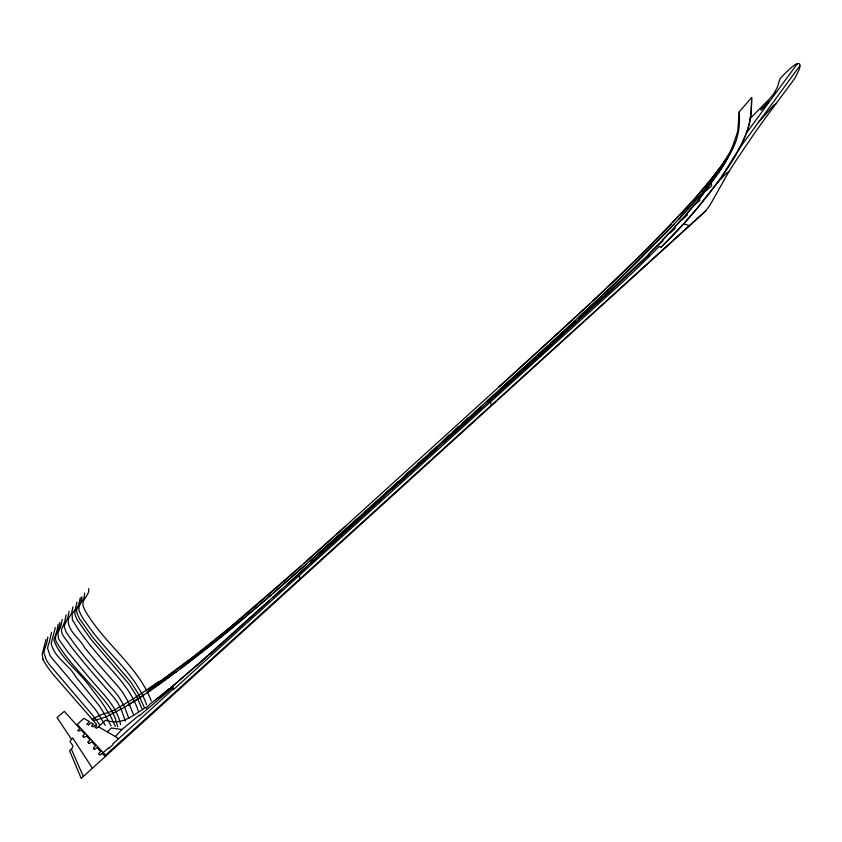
<?xml version="1.0" encoding="UTF-8"?>
<svg xmlns="http://www.w3.org/2000/svg" width="842" height="842" viewBox="0 0 842 842"><rect width="100%" height="100%" fill="white"/><g stroke="black" fill="none" stroke-linecap="round" stroke-linejoin="round"><path stroke-width="1.26" d="M83.337 776.492L71.433 749.306L70.391 749.843L69.602 750.748L81.211 778.418L704.417 212.258A11.935 3.157 -45 0 0 705.607 210.932L705.754 210.774A11.409 3.021 -45 0 0 706.796 209.49L709.753 205.406A16.124 4.273 -45 0 0 710.301 204.574L728.919 171.631A215.573 57.109 -45 0 1 736.792 159.37L751.348 137.877A314.929 83.421 -45 0 1 767.02 115.817L794.059 79.411A45.142 11.956 -45 0 0 795.922 76.233L798.942 70.065A21.471 5.694 -45 0 0 799.226 69.297L799.363 68.876A38.122 10.104 -45 0 0 799.805 66.844L799.9 65.402A27.839 7.378 -45 0 0 799.784 64.508L799.605 64.087A13.083 3.463 -45 0 0 798.595 63.571L797.342 63.708A9.788 2.589 -45 0 0 791.901 67.055L788.512 70.118A45.531 12.062 -45 0 0 785.797 72.707A38.543 10.209 -45 0 0 783.102 75.412L781.281 77.348A3.8 1.01 -45 0 0 780.092 78.99A12.704 3.368 -45 0 0 779.366 80.611L778.408 84.021A41.805 11.072 -45 0 1 777.945 85.431A49.657 13.156 -45 0 1 776.619 88.61L775.229 91.304M47.826 637.068L46.963 642.288L44.005 651.171M51.572 632.342L48.952 643.351A272.829 47.657 47.8 0 1 48.341 644.625L47.573 648.298L49.794 654.96A9.662 1.684 47.8 0 0 51.888 658.128L94.736 708.68A30.838 5.389 47.8 0 1 98.451 714.005L105.334 725.372M55.351 627.637L51.173 643.362A60.361 10.546 47.8 0 0 51.625 645.225C55.33 658.139 69.644 665.475 75.706 676.768L98.514 704.807A43.468 7.589 47.8 0 1 100.619 707.827L105.766 716.153A128.205 22.397 47.8 0 1 107.081 718.51L111.091 725.983M59.814 622.28C60.571 629.753 51.772 636.426 57.372 643.53C69.623 663.738 87.273 679.883 102.271 697.965A30.48 5.326 47.8 0 1 110.723 709.174M46.015 639.51L42.184 654.287L42.942 659.023M66.108 614.849L64.708 621.775L61.445 629.742A85.631 14.956 47.8 0 0 61.603 631.563L62.076 633.342A18.861 3.294 47.8 0 0 64.013 636.994L72.865 648.94A136.109 23.776 47.8 0 0 79.085 656.697A156.149 27.27 47.8 0 0 83.653 662.275L91.189 671.232A134.457 23.481 47.8 0 0 96.662 677.568L113.175 696.639A22.881 3.999 47.8 0 1 115.617 699.797L116.07 700.397A20.061 3.505 47.8 0 1 117.575 702.565L121.09 709.017L125.342 721.078M69.065 611.376L68.023 616.986L64.255 626.132A86.368 15.082 47.8 0 0 64.308 626.911L66.36 632.531L75.043 644.698A110.955 19.377 47.8 0 0 97.062 671.527L114.838 691.777A23.997 4.189 47.8 0 1 119.375 697.723L124.163 706.049L128.921 718.468M58.245 624.143L56.961 630.953L53.92 639.531A58.635 10.241 47.8 0 0 54.33 641.541C62.182 660.286 80.79 672.674 91.978 689.503A69.36 12.114 47.8 0 1 104.713 706.764L110.923 716.984L115.396 726.414M62.192 619.512L60.834 626.48L57.888 633.11L58.666 639.194L67.592 651.708L87.673 675.873A212.815 37.174 47.8 0 0 93.273 682.388C104.145 695.113 117.238 707.427 120.553 724.562M77.011 602.156L75.422 608.808L72.454 613.513A102.556 17.914 47.8 0 0 72.107 614.365L72.412 619.859L78.432 629.637A76.296 13.325 47.8 0 0 91.61 646.951L98.43 655.118A85.189 14.882 47.8 0 0 103.787 661.265C117.438 676.294 132.141 691.524 138.383 711.374M73.033 606.766L71.496 613.513L68.644 618.333A103.892 18.145 47.8 0 0 68.307 619.196C66.971 630.584 79.79 638.373 84.505 647.477A89.073 15.556 47.8 0 0 100.209 666.222L118.048 686.493A27.344 4.778 47.8 0 1 122.753 692.608L128.11 701.481L133.678 714.953M80.316 597.599L78.78 604.64L74.728 611.987L75.254 615.534L77.338 620.091L91.157 639.531L129.331 684.493L136.12 695.303L141.972 708.732M82 596.778L80.579 602.693L76.517 609.861L77.085 613.523L79.653 619.038L92.441 636.941L130.731 681.925L137.92 693.166L144.087 707.133M84.495 593.105C85.674 600.062 77.085 604.072 79.169 610.65A40.711 7.115 47.8 0 0 83.937 619.838L93.473 632.963M88.684 588.621C89.905 595.62 81.085 599.388 83.147 605.987A42.921 7.494 47.8 0 0 87.8 615.092L91.125 620.07A49.446 8.641 47.8 0 0 95.041 625.396C113.712 650.592 139.94 670.979 151.307 701.028M769.083 101.472L761.136 109.997M760.915 109.786L768.893 101.208M729.846 154.37L731.172 151.949A140.414 37.195 -45 0 0 734.15 145.677L735.087 143.435A84.916 22.492 -45 0 0 736.287 140.172L737.95 133.878A224.361 59.435 -45 0 0 739.265 125.321A535.523 141.856 -45 0 0 739.202 111.891L751.601 97.493L751.38 110.681L749.654 122.237A178.988 47.415 -45 0 1 744.17 138.604L743.896 139.183A115.322 30.544 -45 0 1 739.876 147.508L721.373 177.188A122.637 32.491 -45 0 1 711.974 189.871L710.311 192.029M723.878 161.875L728.688 154.244A78.695 20.85 -45 0 0 734.603 142.224M739.265 148.613L799.9 65.718M746.338 133.141L797.374 63.697M751.601 97.493A398.95 105.682 -45 0 1 751.18 108.365C751.19 126.121 742.991 142.361 734.508 157.443A164.432 43.552 -45 0 1 717.416 182.577L697.355 208.132L683.704 223.793A145.813 38.627 -45 0 1 660.833 247.495L659.318 246.296A245.201 64.95 -45 0 1 635.057 270.282A337.253 89.336 -45 0 1 610.261 293.29L173.357 689.703L173.147 687.24L139.351 715.858L139.319 715.1L121.911 729.53L115.365 736.518L98.419 726.762M710.027 192.386L705.449 198.154M711.595 178.504L711.869 178.146A107.229 28.407 -45 0 0 723.983 161.822M678.526 219.509L682.42 215.289A245.875 65.129 -45 0 0 701.439 193.87L718.342 172.663A61.024 16.166 -45 0 0 725.173 162.306M711.311 178.862L695.934 197.291L672.579 222.541M705.164 198.512L697.534 207.932A124.342 32.933 -45 0 1 680.189 227.561L660.833 247.495M674.589 223.709L618.407 280.207L550.7 343.262M671.495 224.046L652.613 243.37A519.493 137.614 -45 0 1 613.176 282.07L553.762 337.189L328.959 541.164M107.513 731.793L111.344 727.972L121.911 729.53M750.411 118.227L769.199 99.23A18.124 4.799 -45 0 0 775.419 91.21M90.052 739.865L87.757 742.086L88.147 742.665A22.05 5.841 -45 0 0 88.505 742.991L88.884 743.149M602.272 295.584L578.401 317.866M592.431 301.447L646.351 249.548L689.661 204.427A193.218 51.183 -45 0 0 710.722 179.588L725.099 161.211A27.123 7.189 -45 0 0 728.13 157.107A27.112 7.178 -45 0 0 729.846 154.37M589.621 304.067L499.022 386.857M575.265 320.802L364.586 512.357M524.208 369.112L551.226 344.546M103.208 752.685L108.586 747.791L109.113 748.18L112.828 744.781L112.744 744.012L173.294 688.977M88.694 724.804L91.02 722.699L93.525 724.12L91.462 726.004L93.283 726.751L95.209 725.004L96.714 725.867L94.967 727.446L96.819 728.214L105.682 720.163A255.726 67.739 -45 0 0 112.218 721.668A127.331 33.733 -45 0 0 118.606 721.552A58.045 15.377 -45 0 0 130.184 717.352A94.262 24.976 -45 0 0 145.834 707.122L146.034 708.259L150.465 703.691A141.151 37.395 -45 0 0 158.285 697.565L158.454 698.46L182.756 677.273A481.898 127.658 -45 0 0 196.418 665.612L281.691 589.379M711.122 182.43L705.333 187.682L705.564 188.945L699.06 196.67L693.334 201.87L693.534 203.006L680.904 215.878L681.052 216.731L668.843 229.719L636.615 262.504L603.746 294.132M398.582 481.487L309.94 561.267M309.193 564.403L436.577 448.639M398.824 482.95L547.3 348.704L645.603 257.347A173.841 46.047 -45 0 0 658.476 244.433L678.557 222.93A209.805 55.583 -45 0 0 681.704 219.446L687.072 213.363A129.036 34.185 -45 0 0 699.607 198.259L710.29 184.282A207.942 55.088 -45 0 0 712.627 181.114L716.879 175.189A96.546 25.576 -45 0 0 724.131 164.074L729.193 154.791A135.488 35.89 -45 0 0 731.919 148.845L737.739 131.32L739.223 111.881M273.166 597.136L384.373 496.075M105.524 755.2L705.67 210.858M345.252 526.45L287.122 578.454A864.25 228.94 -45 0 1 236.128 622.396A437.608 115.922 -45 0 1 191.639 658.297L160.348 681.61A165.548 43.858 -45 0 1 148.602 689.914L148.813 691.556M328.338 541.711L304.046 563.33M301.362 565.708L235.581 622.617M273.597 592.936L358.05 518.283M271.482 594.757L241.643 620.133A532.586 141.077 -45 0 1 196.607 656.36L180.546 668.643M101.566 753.979L102.282 753.39L105.218 756.632M176.567 671.632L155.044 687.24M154.36 687.725L146.382 693.219A248.158 65.739 -45 0 1 127.563 705.438M776.45 103.471L773.798 105.145L760.347 120.217L758.979 120.911M728.751 171.894L726.93 172.778L717.416 182.577M683.704 223.793L689.377 225.667M88.652 724.846L86.821 724.088L89.505 721.657L83.916 718.352L77.201 724.446L106.103 755.832M115.365 736.518L118.596 738.697M160.348 681.61L159.696 681.357A6.389 1.695 -45 0 0 158.875 681.557L150.971 686.883A262.409 69.507 -45 0 1 132.404 699.386L115.017 709.732A65.697 17.408 -45 0 1 110.47 711.743L101.724 714.49L94.504 717.9A22.566 5.978 -45 0 0 92.125 719.384L93.715 720.415A212.331 56.246 -45 0 0 106.229 716.795L123.69 707.764A205.08 54.33 -45 0 0 143.666 695.06M90.052 739.855L86.621 736.055A7.346 1.947 -45 0 1 83.484 737.003M99.577 724.741L96.114 719.594A15.714 2.747 47.8 0 0 95.146 718.173L49.11 664.264L46.415 660.233L43.837 652.561A57.046 9.967 47.8 0 1 44.016 651.182M96.725 724.478L53.541 674.937A32.185 5.62 47.8 0 1 42.753 658.844M71.549 739.35L57.035 717.594L64.266 711.322L79.748 728.467L77.917 730.246L78.201 730.835A13.283 3.515 -45 0 0 78.443 731.077L81.169 730.025L84.768 734.014L82.695 736.024L83.232 736.855A17.103 4.536 -45 0 0 83.453 737.045M92.42 768.251L72.654 737.929L69.97 741.381L72.791 745.717A8.82 2.337 -45 0 1 71.433 749.306M110.66 709.132L114.186 715.679A87.747 15.324 47.8 0 1 115.407 718.921L117.733 726.709M146.655 704.964C137.699 678.926 116.017 660.665 99.114 639.888A59.456 10.388 47.8 0 1 93.473 632.963M553.289 342.683L610.492 291.237L649.224 254.716L649.066 253.884L656.623 246.296L662.949 241.065L662.759 239.97L669.411 232.897L669.537 233.56L675.095 228.519L674.821 227.024L681.567 219.562L681.673 220.183L687.24 215.142L686.946 213.51A159.191 42.174 -45 0 0 693.966 205.374L699.828 200.543L699.481 198.617A139.025 36.827 -45 0 0 705.817 190.355L705.933 191.018L711.722 185.766L711.069 182.135L714.553 177.651A96.062 25.449 -45 0 0 717.994 173.042L719.152 171.442A118.406 31.364 -45 0 0 722.404 166.779L725.909 161.317A39.427 10.441 -45 0 0 728.13 157.096M546.932 346.672L500.685 388.815M520.756 372.217L487.465 402.434M493.465 395.361L487.213 401.045M490.591 401.866L491.233 405.444M481.224 406.476L474.972 412.148M481.477 407.865L443.103 442.713M468.447 418.074L468.352 417.548L462.195 423.747M458.458 427.136L458.364 426.578L452.438 432.609M449.102 435.63L448.997 435.04L442.85 441.313M436.324 447.239L430.062 452.912M423.684 458.701L417.432 464.384M410.907 470.31L404.655 475.983M397.792 483.876L391.541 489.549M306.656 564.098L259.504 605.082L219.825 638.004L181.725 667.769L175.715 672.284L175.515 671.211L169.295 677.042L148.813 691.524L148.602 689.914L190.924 658.528A512.346 135.72 -45 0 0 235.581 622.627M307.056 566.35L288.027 583.622M299.184 575.539L299.805 579.022M268.914 600.967L210.395 654.066L210.29 653.487L197.891 664.948L197.786 664.401L171.2 687.64L171.105 687.093M101.514 754.116A3.873 1.031 -45 0 1 99.524 754.737L98.514 753.779L100.714 751.653L97.03 747.57A4.631 1.231 -45 0 1 94.041 749.159M94.146 749.043A11.714 3.105 -45 0 1 93.641 748.643L93.336 747.959L95.472 745.854L91.746 741.739A5.105 1.347 -45 0 1 88.799 743.233M169.074 688.703A523.124 138.572 -45 0 1 155.433 699.839"/></g></svg>
